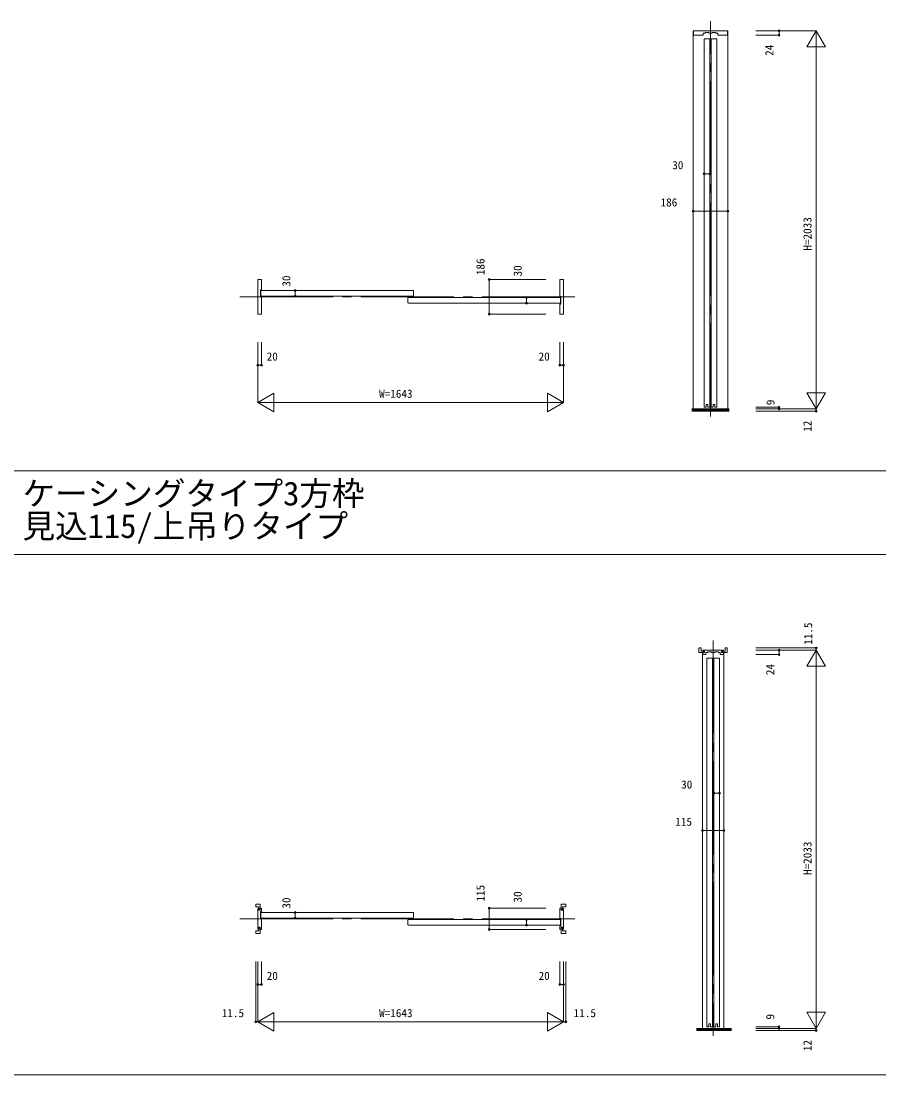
# Model space of a CAD drawing. Units: millimetres, scale not verified. Extents: x -14341 to 14341, y -10000 to 10000.
# Drawn here: x -2844 to 1765, y -10000 to -4335 of the extents above; entities that cross this region are included whole.
import ezdxf
from ezdxf.enums import TextEntityAlignment as Align

# ---------------------------------------------------------------- set-up
doc = ezdxf.new("R2010")
doc.units = ezdxf.units.MM
doc.header["$LTSCALE"] = 50
doc.linetypes.add('USER1', pattern=[13, 10, -1, 1, -1])
doc.layers.add('0-0_0', color=7, linetype='Continuous')
for name, color, linetype, lineweight in [('0-1_YKK_F1', 7, 'Continuous', 18), ('0-3_YKK_N1', 2, 'Continuous', 18), ('0-4_YKK_B1', 4, 'Continuous', 18), ('0-5_YKK_Z1', 7, 'Continuous', 18)]:
    doc.layers.add(name, color=color, linetype=linetype, lineweight=lineweight)
doc.styles.add('ＭＳ ゴシック', font='')
doc.styles.get('ＭＳ ゴシック').set_extended_font_data('MS Gothic')

msp = doc.modelspace()

# ---------------------------------------------------------------- linework, layer by layer
at = {"layer": '0-1_YKK_F1'}
for p, q in [((-14340.51, -6752.5), (14159.49, -6752.5)), ((-14340.51, -7202.5), (14159.49, -7202.5)), ((-14340.51, -10000), (14340.51, -10000))]:
    msp.add_line(p, q, dxfattribs=at)
at = {"layer": '0-3_YKK_N1'}
for p, q in [((1102.74, -4387.5), (1427.74, -4387.5)), ((1102.74, -4411.5), (1227.74, -4411.5)), ((1227.74, -4387.5), (1227.74, -4411.5)), ((1377.74, -4474.1), (1427.74, -4387.5)), ((1427.74, -6420.5), (1427.74, -4387.5)), ((1427.74, -4387.5), (1477.74, -4474.1)), ((1377.74, -4474.1), (1477.74, -4474.1)), ((825.74, -5156.88), (855.74, -5156.88)), ((766.74, -5356.88), (952.74, -5356.88)), ((-329.23, -5910.49), (-329.23, -5724.49)), ((-24.23, -5724.49), (-329.23, -5724.49)), ((-1372.23, -5813.49), (-1372.23, -5783.49)), ((-129.23, -5851.49), (-129.23, -5821.49)), ((-24.23, -5910.49), (-329.23, -5910.49)), ((-1572.29, -6060.49), (-1572.29, -6385.49)), ((-1552.29, -6060.49), (-1552.29, -6185.49)), ((70.71, -6060.49), (70.71, -6385.49)), ((-1572.29, -6185.49), (-1552.29, -6185.49)), ((-1572.29, -6385.49), (-1485.69, -6335.49)), ((-1485.69, -6335.49), (-1485.69, -6435.49)), ((-15.89, -6335.49), (-15.89, -6435.49)), ((-15.89, -6335.49), (70.71, -6385.49)), ((1377.74, -6333.9), (1477.74, -6333.9)), ((1377.74, -6333.9), (1427.74, -6420.5)), ((1427.74, -6420.5), (1477.74, -6333.9)), ((-1572.29, -6385.49), (70.71, -6385.49)), ((-1572.29, -6385.49), (-1485.69, -6435.49)), ((-15.89, -6435.49), (70.71, -6385.49)), ((1102.74, -6411.5), (1227.74, -6411.5)), ((1102.74, -6420.5), (1427.74, -6420.5)), ((1102.74, -6432.5), (1427.74, -6432.5)), ((1227.74, -6411.5), (1227.74, -6420.5)), ((1427.74, -6420.5), (1427.74, -6432.5)), ((1102.74, -7705.19), (1427.74, -7705.19)), ((1102.74, -7716.69), (1427.74, -7716.69)), ((1102.74, -7740.69), (1227.74, -7740.69)), ((1227.74, -7716.69), (1227.74, -7740.69)), ((1377.74, -7803.3), (1427.74, -7716.69)), ((1427.74, -7716.69), (1427.74, -7705.19)), ((1427.74, -9749.69), (1427.74, -7716.69)), ((1427.74, -7716.69), (1477.74, -7803.3)), ((1377.74, -7803.3), (1477.74, -7803.3)), ((877.74, -8486.07), (907.74, -8486.07)), ((816.24, -8686.07), (931.24, -8686.07)), ((-329.26, -9218.18), (-329.26, -9103.18)), ((-24.26, -9103.18), (-329.26, -9103.18)), ((-1372.2, -9156.68), (-1372.2, -9126.68)), ((-129.26, -9194.68), (-129.26, -9164.68)), ((-24.26, -9218.18), (-329.26, -9218.18)), ((-1583.76, -9389.68), (-1583.76, -9714.68)), ((-1572.26, -9389.68), (-1572.26, -9714.68)), ((-1552.26, -9389.68), (-1552.26, -9514.68)), ((70.74, -9389.68), (70.74, -9714.68)), ((82.24, -9389.68), (82.24, -9714.68)), ((-1572.26, -9514.68), (-1552.26, -9514.68)), ((-1572.26, -9714.68), (-1485.66, -9664.68)), ((-1485.66, -9664.68), (-1485.66, -9764.68)), ((-15.86, -9664.68), (-15.86, -9764.68)), ((-15.86, -9664.68), (70.74, -9714.68)), ((1377.74, -9663.09), (1477.74, -9663.09)), ((1377.74, -9663.09), (1427.74, -9749.69)), ((1427.74, -9749.69), (1477.74, -9663.09)), ((-1572.26, -9714.68), (-1583.76, -9714.68)), ((-1572.26, -9714.68), (70.74, -9714.68)), ((-1572.26, -9714.68), (-1485.66, -9764.68)), ((-15.86, -9764.68), (70.74, -9714.68)), ((70.74, -9714.68), (82.24, -9714.68)), ((1102.74, -9740.69), (1227.74, -9740.69)), ((1227.74, -9740.69), (1227.74, -9749.69)), ((1102.74, -9749.69), (1427.74, -9749.69)), ((1102.74, -9761.69), (1427.74, -9761.69)), ((1427.74, -9749.69), (1427.74, -9761.69))]:
    msp.add_line(p, q, dxfattribs=at)
for points in [[(50.71, -6060.49), (50.71, -6185.49), (70.71, -6185.49)], [(50.74, -9389.68), (50.74, -9514.68), (70.74, -9514.68)]]:
    msp.add_lwpolyline(points, dxfattribs=at)
for centre in [(1227.74, -4387.5), (1227.74, -4411.5), (825.74, -5156.88), (855.74, -5156.88), (766.74, -5356.88), (952.74, -5356.88), (-329.23, -5724.49), (-1372.23, -5783.49), (-1372.23, -5813.49), (-129.23, -5821.49), (-129.23, -5851.49), (-329.23, -5910.49), (-1572.29, -6185.49), (-1552.29, -6185.49), (50.71, -6185.49), (70.71, -6185.49), (1227.74, -6411.5), (1227.74, -6420.5), (1427.74, -6432.5), (1427.74, -7705.19), (1227.74, -7716.69), (1227.74, -7740.69), (877.74, -8486.07), (907.74, -8486.07), (816.24, -8686.07), (931.24, -8686.07), (-329.26, -9103.18), (-1372.2, -9126.68), (-1372.2, -9156.68), (-129.26, -9164.68), (-329.26, -9218.18), (-129.26, -9194.68), (-1572.26, -9514.68), (-1552.26, -9514.68), (50.74, -9514.68), (70.74, -9514.68), (-1583.76, -9714.68), (82.24, -9714.68), (1227.74, -9740.69), (1227.74, -9749.69), (1427.74, -9761.69)]:
    msp.add_circle(centre, 5, dxfattribs=at)
at = {"layer": '0-4_YKK_B1'}
for p, q in [((766.74, -6420.5), (766.74, -4387.5)), ((766.74, -4387.5), (952.74, -4387.5)), ((952.74, -6420.3), (952.74, -4387.5)), ((855.74, -4431.5), (825.74, -4431.5)), ((825.74, -6411.5), (825.74, -4431.5)), ((855.74, -6411.5), (855.74, -4431.5)), ((893.74, -4431.5), (863.74, -4431.5)), ((863.74, -6411.5), (863.74, -4431.5)), ((893.74, -4431.5), (893.74, -6411.5)), ((-1552.23, -5777.49), (-1552.23, -5726.49)), ((50.77, -5726.49), (50.77, -5815.49)), ((-1557.23, -5816.49), (-1557.23, -5780.49)), ((-1555.73, -5785.49), (-1553.73, -5783.49)), ((-1555.73, -5785.49), (-1555.73, -5811.49)), ((-1555.73, -5811.49), (-1553.73, -5813.49)), ((-1555.23, -5778.49), (-1553.23, -5778.49)), ((-1553.23, -5818.49), (-1555.23, -5818.49)), ((-1553.73, -5783.49), (-737.76, -5783.49)), ((-1553.73, -5813.49), (-737.76, -5813.49)), ((-1552.23, -5908.49), (-1552.23, -5819.49)), ((-765.76, -5823.49), (-763.76, -5821.49)), ((-765.76, -5823.49), (-765.76, -5849.49)), ((-763.76, -5821.49), (52.27, -5821.49)), ((-737.76, -5783.49), (-735.76, -5785.49)), ((-737.76, -5813.49), (-735.76, -5811.49)), ((-735.76, -5785.49), (-735.76, -5811.49)), ((51.77, -5816.49), (53.77, -5816.49)), ((52.27, -5821.49), (54.27, -5823.49)), ((54.27, -5823.49), (54.27, -5849.49)), ((55.77, -5818.49), (55.77, -5854.49)), ((-765.76, -5849.49), (-763.76, -5851.49)), ((-763.76, -5851.49), (52.27, -5851.49)), ((50.77, -5857.49), (50.77, -5908.49)), ((53.77, -5856.49), (51.77, -5856.49)), ((52.27, -5851.49), (54.27, -5849.49)), ((836.24, -6411.5), (836.24, -6395.5)), ((836.24, -6395.5), (845.24, -6395.5)), ((845.24, -6411.5), (845.24, -6395.5)), ((874.24, -6411.5), (874.24, -6395.5)), ((874.24, -6395.5), (883.24, -6395.5)), ((883.24, -6411.5), (883.24, -6395.5)), ((825.74, -6411.5), (836.24, -6411.5)), ((845.24, -6411.5), (855.74, -6411.5)), ((863.74, -6411.5), (874.24, -6411.5)), ((883.24, -6411.5), (893.74, -6411.5)), ((797.75, -7707.19), (797.75, -7727.19)), ((816.24, -9749.69), (816.24, -7729.19)), ((931.24, -9749.69), (931.24, -7729.19)), ((949.74, -7707.19), (949.74, -7727.19)), ((869.74, -9740.69), (869.74, -7760.69)), ((907.74, -7760.69), (877.74, -7760.69)), ((877.74, -9740.69), (877.74, -7760.69)), ((907.74, -9740.69), (907.74, -7760.69)), ((-1561.7, -9081.68), (-1581.7, -9081.68)), ((-1552.2, -9120.68), (-1552.2, -9105.18)), ((50.74, -9105.18), (50.74, -9158.68)), ((60.24, -9081.68), (80.24, -9081.68)), ((-1557.2, -9159.68), (-1557.2, -9123.68)), ((-1555.2, -9121.68), (-1553.2, -9121.68)), ((-1553.2, -9161.68), (-1555.2, -9161.68)), ((-1553.7, -9126.68), (-737.76, -9126.68)), ((-737.76, -9156.68), (-1553.7, -9156.68)), ((-1552.2, -9216.18), (-1552.2, -9162.68)), ((-763.76, -9164.68), (52.24, -9164.68)), ((51.74, -9159.68), (53.74, -9159.68)), ((55.74, -9161.68), (55.74, -9197.68)), ((52.24, -9194.68), (-763.76, -9194.68)), ((50.74, -9200.68), (50.74, -9216.18)), ((53.74, -9199.68), (51.74, -9199.68)), ((-1561.7, -9239.68), (-1581.7, -9239.68)), ((60.24, -9239.68), (80.24, -9239.68)), ((839.74, -9740.69), (850.24, -9740.69)), ((850.24, -9740.69), (850.24, -9724.69)), ((850.24, -9724.69), (859.24, -9724.69)), ((859.24, -9740.69), (859.24, -9724.69)), ((859.24, -9740.69), (869.74, -9740.69)), ((877.74, -9740.69), (888.24, -9740.69)), ((888.24, -9740.69), (888.24, -9724.69)), ((888.24, -9724.69), (897.24, -9724.69)), ((897.24, -9740.69), (897.24, -9724.69)), ((897.24, -9740.69), (907.74, -9740.69))]:
    msp.add_line(p, q, dxfattribs=at)
for points in [[(950.24, -4409.5), (950.24, -4387.5), (769.24, -4387.5), (769.24, -4409.5)], [(771.24, -4411.5), (820.54, -4411.5), (821.04, -4411), (821.04, -4402.3)], [(823.04, -4400.3), (831.24, -4400.3), (831.24, -4397.5), (850.24, -4397.5), (850.24, -4400.3), (869.24, -4400.3), (869.24, -4397.5), (888.24, -4397.5), (888.24, -4400.3), (896.44, -4400.3)], [(898.44, -4402.3), (898.44, -4411), (898.94, -4411.5), (948.24, -4411.5)], [(-1554.23, -5724.49), (-1572.23, -5724.49), (-1572.23, -5764.49), (-1572.23, -5870.49), (-1572.23, -5910.49), (-1554.23, -5910.49)], [(52.77, -5910.49), (70.77, -5910.49), (70.77, -5870.49), (70.77, -5764.49), (70.77, -5724.49), (52.77, -5724.49)], [(808.75, -7722.19), (808.75, -7705.19), (799.75, -7705.19)], [(799.75, -7729.19), (822.75, -7729.19), (822.75, -7722.19), (808.75, -7722.19)], [(818.74, -7738.69), (818.74, -7729.69), (825.74, -7729.69), (828.24, -7729.69), (828.24, -7721.99), (819.74, -7721.99), (818.74, -7720.99), (818.74, -7716.69), (928.74, -7716.69), (928.74, -7720.99), (927.74, -7721.99), (919.24, -7721.99), (919.24, -7729.69), (921.74, -7729.69), (928.74, -7729.69), (928.74, -7738.69)], [(835.04, -7731.49), (835.04, -7740.19), (834.54, -7740.69), (820.74, -7740.69)], [(910.44, -7729.49), (902.24, -7729.49), (902.24, -7726.69), (883.24, -7726.69), (883.24, -7729.49), (864.24, -7729.49), (864.24, -7726.69), (845.24, -7726.69), (845.24, -7729.49), (837.04, -7729.49)], [(926.74, -7740.69), (912.94, -7740.69), (912.44, -7740.19), (912.44, -7731.49)], [(947.74, -7729.19), (924.74, -7729.19), (924.74, -7722.19), (938.74, -7722.19)], [(938.74, -7722.19), (938.74, -7705.19), (947.74, -7705.19)], [(869.74, -7760.69), (839.74, -7760.69), (839.74, -9740.69)], [(-1583.7, -9083.68), (-1583.7, -9095.68), (-1566.7, -9095.68), (-1566.7, -9109.68)], [(-1554.2, -9103.18), (-1559.2, -9103.18), (-1559.2, -9110.18), (-1559.2, -9115.18), (-1566.9, -9115.18), (-1566.9, -9106.68), (-1567.9, -9105.68), (-1572.2, -9105.68), (-1572.2, -9215.68), (-1567.9, -9215.68)], [(-1566.7, -9109.68), (-1559.7, -9109.68), (-1559.7, -9083.68)], [(66.44, -9105.68), (65.44, -9106.68), (65.44, -9115.18), (57.74, -9115.18), (57.74, -9110.18), (57.74, -9103.18), (52.74, -9103.18)], [(52.74, -9218.18), (57.74, -9218.18), (57.74, -9211.18), (57.74, -9206.18), (65.44, -9206.18), (65.44, -9214.68), (66.44, -9215.68), (70.74, -9215.68), (70.74, -9105.68), (66.44, -9105.68)], [(65.24, -9109.68), (58.24, -9109.68), (58.24, -9083.68)], [(82.24, -9083.68), (82.24, -9095.68), (65.24, -9095.68), (65.24, -9109.68)], [(-1553.7, -9126.68), (-1555.7, -9128.68), (-1555.7, -9154.68), (-1553.7, -9156.68)], [(-763.76, -9164.68), (-765.76, -9166.68), (-765.76, -9192.68), (-763.76, -9194.68)], [(-737.76, -9156.68), (-735.76, -9154.68), (-735.76, -9128.68), (-737.76, -9126.68)], [(52.24, -9194.68), (54.24, -9192.68), (54.24, -9166.68), (52.24, -9164.68)], [(-1583.7, -9237.68), (-1583.7, -9225.68), (-1566.7, -9225.68), (-1566.7, -9211.68)], [(-1567.9, -9215.68), (-1566.9, -9214.68), (-1566.9, -9206.18), (-1559.2, -9206.18), (-1559.2, -9211.18), (-1559.2, -9218.18), (-1554.2, -9218.18)], [(-1566.7, -9211.68), (-1559.7, -9211.68), (-1559.7, -9237.68)], [(65.24, -9211.68), (58.24, -9211.68), (58.24, -9237.68)], [(82.24, -9237.68), (82.24, -9225.68), (65.24, -9225.68), (65.24, -9211.68)]]:
    msp.add_lwpolyline(points, dxfattribs=at)
for centre, radius, start, end in [((771.24, -4409.5), 2, 180.00001, 270.00001), ((823.04, -4402.3), 2, 90, 180), ((896.44, -4402.3), 2, 0, 90), ((948.24, -4409.5), 2, 270, 0), ((-1554.23, -5726.49), 2, 0, 90), ((-1553.23, -5777.49), 1, 270, 0), ((52.77, -5726.49), 2, 90, 180), ((-1555.23, -5780.49), 2, 90, 180), ((-1555.23, -5816.49), 2, 180, 270), ((-1553.23, -5819.49), 1, 0, 90), ((51.77, -5815.49), 1, 180, 270), ((53.77, -5818.49), 2, 0, 90), ((51.77, -5857.49), 1, 90, 180), ((53.77, -5854.49), 2, 270, 0), ((-1554.23, -5908.49), 2, 270, 0), ((52.77, -5908.49), 2, 180, 270), ((799.75, -7707.19), 2, 90, 180), ((799.75, -7727.19), 2, 180, 270), ((820.74, -7738.69), 2, 180, 270), ((837.04, -7731.49), 2, 90, 180), ((910.44, -7731.49), 2, 0, 90), ((926.74, -7738.69), 2, 270, 0), ((947.74, -7707.19), 2, 0, 90), ((947.74, -7727.19), 2, 270, 0), ((-1581.7, -9083.68), 2, 90, 180), ((-1561.7, -9083.68), 2, 0, 90), ((-1554.2, -9105.18), 2, 0, 90), ((52.74, -9105.18), 2, 90, 180), ((60.24, -9083.68), 2, 90, 180), ((80.24, -9083.68), 2, 0, 90), ((-1555.2, -9123.68), 2, 90, 180), ((-1555.2, -9159.68), 2, 180, 270), ((-1553.2, -9120.68), 1, 270, 0), ((-1553.2, -9162.68), 1, 0, 90), ((51.74, -9158.68), 1, 180, 270), ((53.74, -9161.68), 2, 0, 90), ((-1554.2, -9216.18), 2, 270, 0), ((51.74, -9200.68), 1, 90, 180), ((52.74, -9216.18), 2, 180, 270), ((53.74, -9197.68), 2, 270, 0), ((-1581.7, -9237.68), 2, 180, 270), ((-1561.7, -9237.68), 2, 270, 0), ((60.24, -9237.68), 2, 180, 270), ((80.24, -9237.68), 2, 270, 0)]:
    msp.add_arc(centre, radius, start, end, dxfattribs=at)
at = {"layer": '0-5_YKK_Z1', "linetype": 'USER1'}
for p, q in [((859.74, -6460.52), (859.74, -4335.34)), ((-1668.53, -5817.49), (158.27, -5817.49)), ((873.74, -7664.53), (873.74, -9789.72)), ((-1668.5, -9160.68), (158.24, -9160.68))]:
    msp.add_line(p, q, dxfattribs=at)
at = {"layer": '0-5_YKK_Z1'}
for p, q in [((758.6, -6420.5), (959.86, -6420.5)), ((758.6, -6423.5), (959.86, -6423.5)), ((758.6, -6426.5), (959.86, -6426.5)), ((758.6, -6429.5), (959.86, -6429.5)), ((959.86, -6432.7), (758.6, -6432.7)), ((972.74, -9749.69), (784.74, -9749.69)), ((972.74, -9752.69), (784.74, -9752.69)), ((972.74, -9755.69), (784.74, -9755.69)), ((972.74, -9758.69), (784.74, -9758.69)), ((972.13, -9761.69), (784.74, -9761.69)), ((972.74, -9761.69), (784.74, -9761.69))]:
    msp.add_line(p, q, dxfattribs=at)

# ---------------------------------------------------------------- texts
at = {"layer": '0-0_0', "style": 'ＭＳ ゴシック'}
for s, p in [('ケーシングタイプ3方枠', (-2836.51, -6977.5)), ('見込115/上吊りタイプ', (-2836.51, -7152.5))]:
    msp.add_text(s, height=128.3, dxfattribs=at).set_placement(p, align=Align.BOTTOM_LEFT)
at = {"layer": '0-3_YKK_N1', "color": 7, "style": 'ＭＳ ゴシック'}
for s, p in [('24', (1210.87, -4522.03)), ('H=2033', (1415.74, -5569)), ('186', (-341.23, -5701.19)), ('30', (-141.23, -5707.9)), ('30', (-1384.23, -5762.9)), ('9', (1216.99, -6399.99)), ('12', (1415.74, -6543.16)), ('11.5', (1419.53, -7687.82)), ('24', (1215.74, -7851.22)), ('H=2033', (1415.74, -8925.16)), ('115', (-341.26, -9068.1)), ('30', (-1384.2, -9106.1)), ('30', (-141.26, -9073.1)), ('9', (1215.74, -9702.54)), ('12', (1415.74, -9872.35))]:
    msp.add_text(s, height=43.99, rotation=90, dxfattribs=at).set_placement(p, align=Align.BOTTOM_LEFT)
for s, p in [('30', (654.31, -5144.88)), ('186', (591.57, -5344.88)), ('20', (-1524.96, -6173.49)), ('20', (-63.88, -6173.49)), ('W=1643', (-920.79, -6373.49)), ('30', (702.16, -8474.07)), ('115', (670.57, -8674.07)), ('20', (-1524.93, -9502.68)), ('20', (-63.85, -9502.68)), ('11.5', (-1766.1, -9702.68)), ('W=1643', (-920.76, -9702.68)), ('11.5', (124.58, -9702.68))]:
    msp.add_text(s, height=43.99, dxfattribs=at).set_placement(p, align=Align.BOTTOM_LEFT)

doc.saveas('drawing.dxf')
